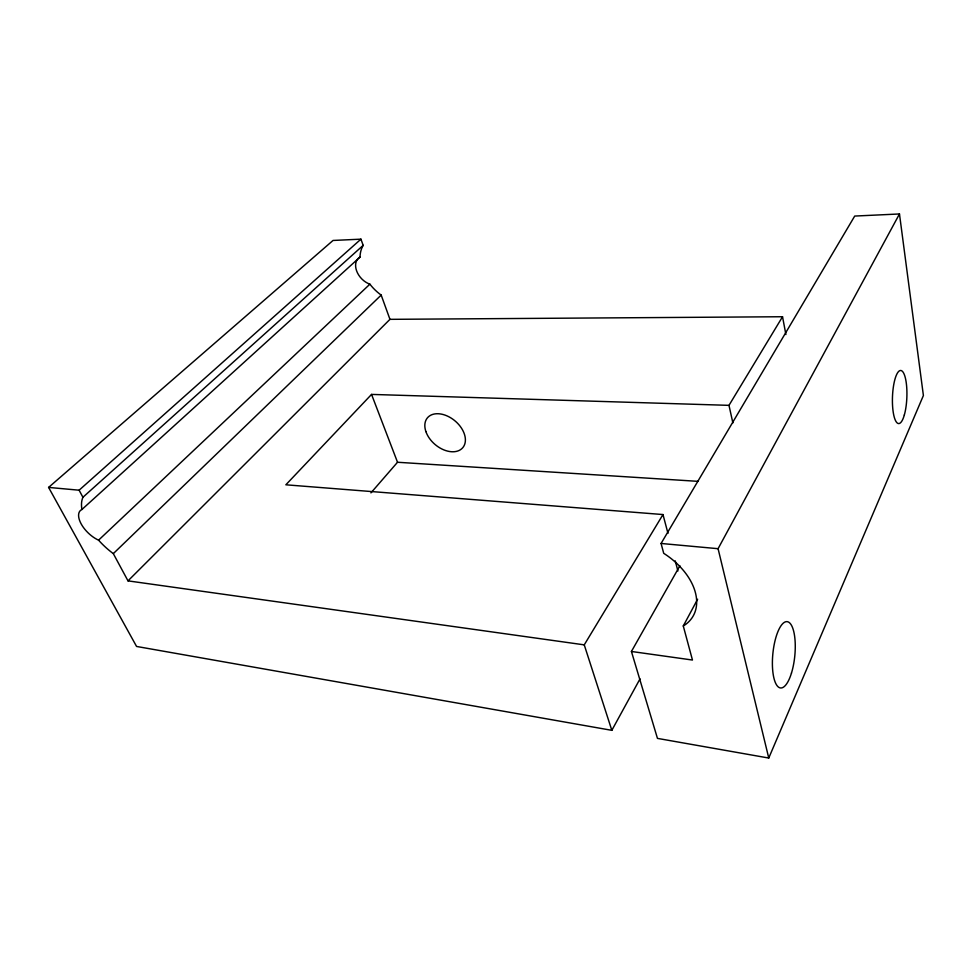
<?xml version="1.0" encoding="UTF-8"?>
<svg xmlns="http://www.w3.org/2000/svg" width="972" height="972" viewBox="0 0 972 972"><rect width="100%" height="100%" fill="white"/><g stroke="black" fill="none" stroke-linecap="round" stroke-linejoin="round"><path stroke-width="1.46" d="M631.423 651.471L657.461 738.392L768.755 758.038L923.4 395.531L899.477 213.962L854.716 216.063L661.069 543.47L663.718 553.323A59.887 39.257 31 0 1 683.28 625.968L692.465 660.037L631.423 651.471L679.902 565.753M683.28 625.968L697.617 599.238M768.755 758.038L718.077 548.694L899.477 213.962M48.6 487.409L79.109 490.204L82.924 497.275A49.706 25.114 43.6 0 0 81.915 509.498A21.226 10.522 43.9 0 0 81.138 523.847A21.226 10.522 43.9 0 0 98.573 540.165A49.706 25.114 43.6 0 0 113.311 553.627L128 580.867L389.954 319.338L381.182 295.087A38.892 27.459 46.9 0 1 369.895 284.176A16.658 11.579 47.3 0 1 356.627 270.909A16.658 11.579 47.3 0 1 360.005 257.094A38.892 27.459 46.9 0 1 363.176 245.357L360.928 239.161L333.032 240.461L48.6 487.409L136.566 646.453L611.825 730.337L640.013 678.869M611.825 730.337L584.245 644.861L662.989 514.553L285.853 484.797L371.547 394.413L728.988 405.348L782.533 316.738L389.954 319.338M370.952 492.877L397.524 462.259L698.139 481.359M113.311 553.627L381.182 295.087M98.573 540.165L369.895 284.176M81.915 509.498L360.005 257.094M82.924 497.275L363.176 245.357M79.109 490.204L360.928 239.161M661.069 543.47L718.077 548.694M128 580.867L584.245 644.861M371.547 394.413L397.524 462.259M662.989 514.553L667.971 533.373M675.236 560.868L677.921 570.989M728.988 405.348L732.876 422.929M782.533 316.738L785.898 334.55M425.906 431.604A23.121 15.443 40.2 0 0 460.351 449.781A23.121 15.443 40.2 0 0 449.064 416.879A23.121 15.443 40.2 0 0 425.906 431.604M791.475 673.061A33.303 11.02 -84.4 0 0 787.393 621.691A33.303 11.02 -84.4 0 0 772.631 669.611A33.303 11.02 -84.4 0 0 791.475 673.061M904.325 415.008A26.56 7.193 -87.8 0 0 902.162 371.122A26.56 7.193 -87.8 0 0 892.515 404.923A26.56 7.193 -87.8 0 0 904.325 415.008"/></g></svg>
